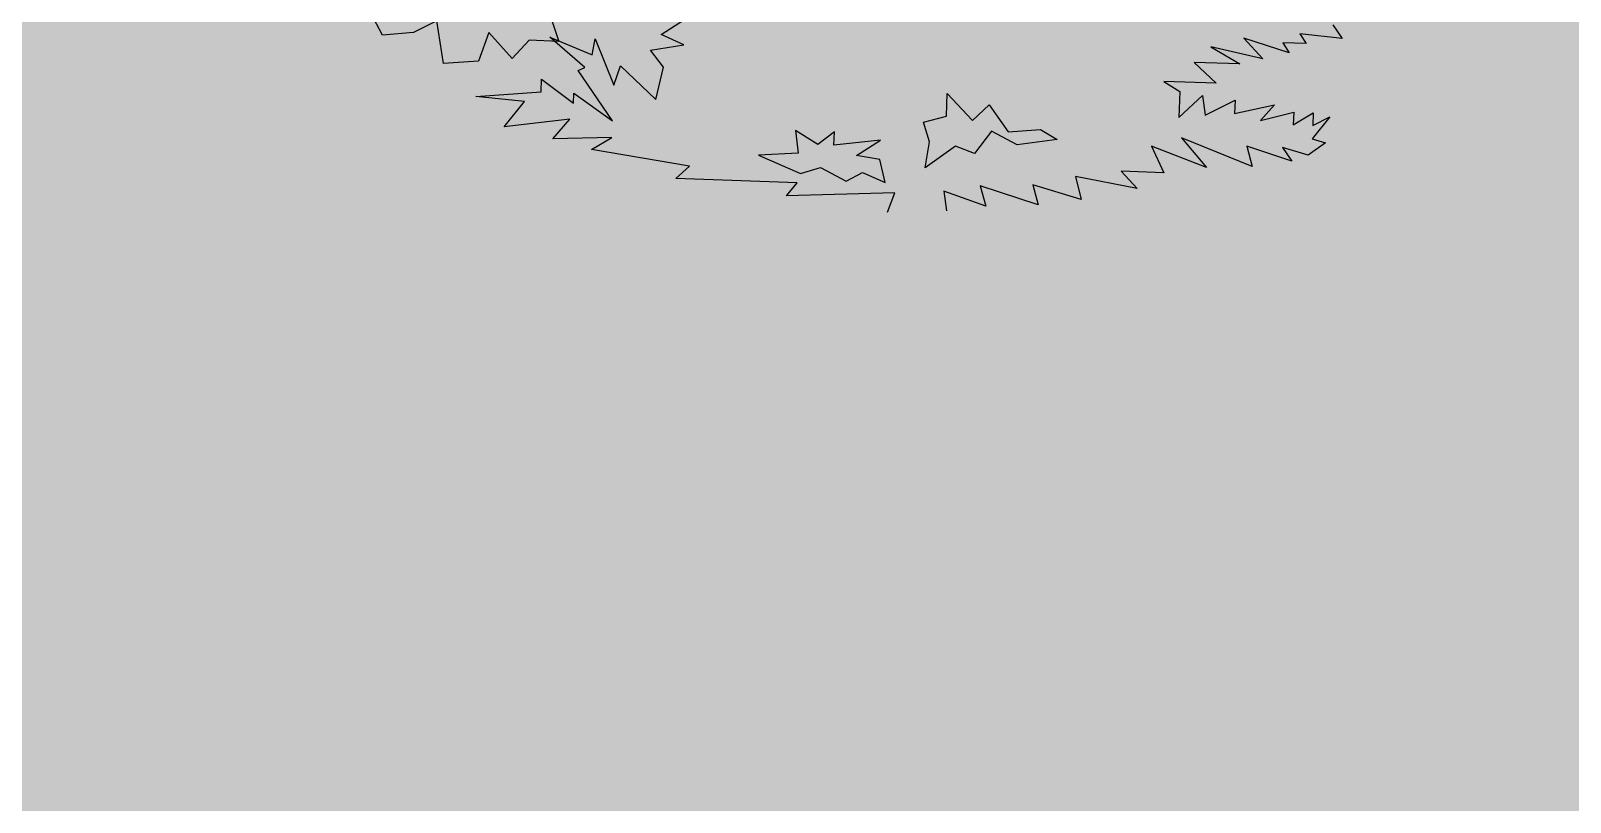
# Model space of a CAD drawing. Header units: inches. Extents: x 11.9 to 85.3, y 21.1 to 37.4.
# Drawn here: x 18.808 to 19.37, y 21.951 to 22.232 of the extents above; entities that cross this region are included whole.
import ezdxf

# ---------------------------------------------------------------- set-up
doc = ezdxf.new("R2010")
doc.units = ezdxf.units.IN
doc.header["$MEASUREMENT"] = 0
doc.layers.add('CAY', color=94, linetype='Continuous')
doc.layers.add('CAY-3', color=61, linetype='Continuous')

# ---------------------------------------------------------------- blocks, each defined once
blk = doc.blocks.new('A$C76451831')
at = {"layer": 'CAY'}
for p, q in [((5213, 144.7), (5240.4, 162.3)), ((5759.3, 152.4), (5766.7, 141.2)), ((5150.9, 117.8), (5122.3, 142.4)), ((5122.3, 142.4), (5156.7, 128.1)), ((5156.7, 128.1), (5159.4, 141.1)), ((5159.4, 141.1), (5174.4, 103.4)), ((5231.3, 136.3), (5213, 144.7)), ((5723.7, 129.6), (5686.9, 141.7)), ((5686.9, 141.7), (5702.2, 124.9)), ((5737.5, 137.3), (5718.5, 137.9)), ((5718.5, 137.9), (5723.7, 129.6)), ((5766.7, 141.2), (5732.4, 145.1)), ((5732.4, 145.1), (5737.5, 137.3)), ((5204.4, 131.8), (5231.3, 136.3)), ((5214.8, 117.9), (5204.4, 131.8)), ((5702.2, 124.9), (5659.9, 134.5)), ((5659.9, 134.5), (5683.5, 120.6)), ((5145.4, 115.3), (5150.9, 117.8)), ((5173.4, 74.4), (5145.4, 115.3)), ((5174.4, 103.4), (5180, 119.1)), ((5180, 119.1), (5208.5, 91.8)), ((5208.5, 91.8), (5214.8, 117.9)), ((5646.4, 121.9), (5664.3, 104.9)), ((5683.5, 120.6), (5646.4, 121.9)), ((5115.3, 97.8), (5115.7, 108.2)), ((5115.7, 108.2), (5141.7, 88.7)), ((5621.8, 106.4), (5634.7, 98.2)), ((5664.3, 104.9), (5621.8, 106.4)), ((5062.2, 94.2), (5115.3, 97.8)), ((5101.9, 90.1), (5062.2, 94.2)), ((5085.3, 69.4), (5101.9, 90.1)), ((5141.7, 88.7), (5142, 96.8)), ((5142, 96.8), (5173.4, 74.4)), ((5634.7, 98.2), (5633.9, 77)), ((5633.9, 77), (5653.1, 94.9)), ((5653.1, 94.9), (5655.3, 78.9)), ((5655.3, 78.9), (5679.7, 91.2)), ((5679.7, 91.2), (5679.3, 80.4)), ((5138.6, 75.7), (5085.3, 69.4)), ((5124.9, 59.8), (5138.6, 75.7)), ((5679.3, 80.4), (5711.8, 87.4)), ((5711.8, 87.4), (5700.4, 74.6)), ((5700.4, 74.6), (5727.4, 81.4)), ((5727.4, 81.4), (5727.1, 71)), ((5727.1, 71), (5743.3, 80.8)), ((5756.7, 77.6), (5742.5, 59.6)), ((5743.3, 80.8), (5742.9, 70.4)), ((5742.9, 70.4), (5756.7, 77.6)), ((5172.9, 60.9), (5124.9, 59.8)), ((5156.3, 51), (5172.9, 60.9)), ((5236, 37.4), (5156.3, 51)), ((5656.5, 36.3), (5611.8, 53.7)), ((5611.8, 53.7), (5621.9, 32)), ((5693.7, 37.2), (5636.1, 60.6)), ((5636.1, 60.6), (5656.5, 36.3)), ((5726, 41.5), (5689.3, 53.7)), ((5689.3, 53.7), (5693.7, 37.2)), ((5739.3, 46.5), (5718.3, 52.7)), ((5718.3, 52.7), (5726, 41.5)), ((5753.3, 56.5), (5739.3, 46.5)), ((5742.5, 59.6), (5753.3, 56.5)), ((5224.8, 27.3), (5236, 37.4)), ((5323.5, 23.9), (5224.8, 27.3)), ((5600.2, 19.2), (5549.8, 29.1)), ((5549.8, 29.1), (5554.6, 10.4)), ((5621.9, 32), (5587.1, 33.3)), ((5587.1, 33.3), (5600.2, 19.2)), ((5314.9, 13.3), (5323.5, 23.9)), ((5402.9, 15.7), (5314.9, 13.3)), ((5396.9, 0), (5402.9, 15.7)), ((5476.9, 4.9), (5442.9, 17)), ((5442.9, 17), (5445, 1)), ((5472.5, 21.4), (5476.9, 4.9)), ((5519.5, 6.1), (5472.5, 21.4)), ((5515.1, 22.2), (5519.5, 6.1)), ((5554.6, 10.4), (5515.1, 22.2))]:
    blk.add_line(p, q, dxfattribs=at)
for points in [[(5431.1, 57.3), (5426.2, 73.3), (5445, 78.1), (5445.6, 96.7), (5466.2, 74.6), (5479.7, 87.3), (5495.3, 65.5), (5521.6, 67.3), (5535, 59.1), (5502.6, 54.8), (5481.7, 65.9), (5467.9, 47.8), (5452.3, 53.8), (5427.7, 36.1)], [(5395.1, 24.1), (5390.7, 42.8), (5371.8, 46.2), (5391.3, 58.7), (5353.5, 54.6), (5353.9, 65.4), (5340.4, 55), (5322.2, 66.5), (5324.3, 47.9), (5292.1, 46.3), (5326.4, 31.5), (5342.5, 36.4), (5363.4, 25.2), (5376.8, 32.4)]]:
    blk.add_lwpolyline(points, close=True, dxfattribs=at)
at = {"layer": 'CAY-3'}
blk.add_lwpolyline([(5118.2, 173.6), (5129.8, 138.8), (5105.5, 139.9), (5091.8, 125.1), (5072.8, 146.2), (5064.4, 123), (5035.9, 120.9), (5030.6, 155.7), (5011.6, 146.2), (4986.3, 144.1), (4976.8, 162)], dxfattribs=at)

msp = doc.modelspace()

# ---------------------------------------------------------------- hatches: boundary and pattern name
at = {"true_color": 0x000000}
h = msp.add_hatch(color=18, dxfattribs=at)
h.dxf.hatch_style = 1
h.paths.add_polyline_path([(70.51978, 21.54651), (69.24363, 22.3819), (69.24363, 24.06333), (69.11663, 24.06333), (69.11663, 22.25961), (70.25366, 21.51914), (12.49661, 22.54745), (12.49661, 21.9488), (70.51978, 21.1086)])

# ---------------------------------------------------------------- block references
at = {"layer": 'CAY', "xscale": 0.0004489089019145984, "yscale": 0.0004489089019145984, "zscale": 0.0004489089019145984}
msp.add_blockref('A$C76451831', (16.69793, 22.16613), dxfattribs=at)

doc.saveas('drawing.dxf')
